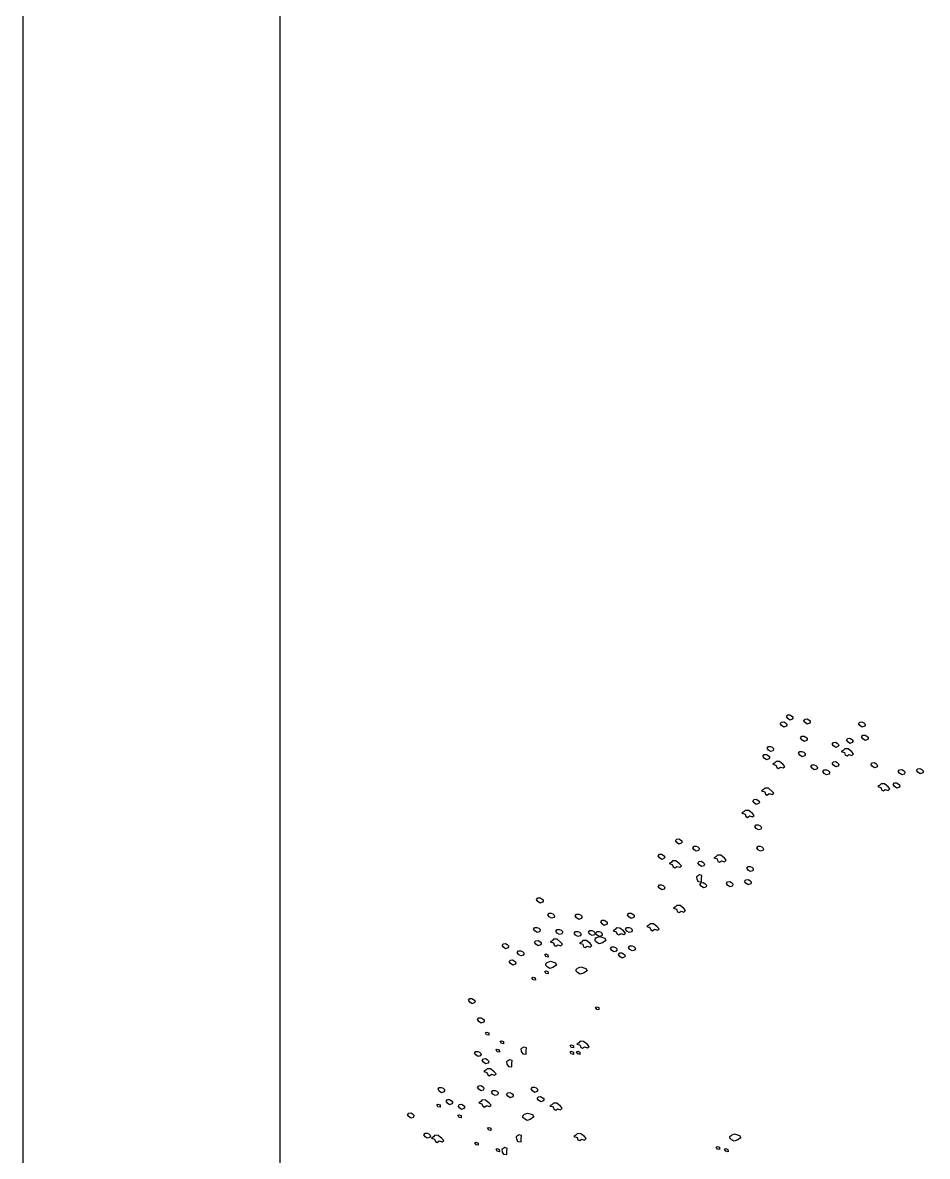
# Model space of a CAD drawing. Header units: millimetres. Extents: x 462666 to 1244237, y 2328025 to 3795663.
# Drawn here: x 1063301 to 1067525, y 2714242 to 2719534 of the extents above; entities that cross this region are included whole.
import ezdxf

# ---------------------------------------------------------------- set-up
doc = ezdxf.new("R2010")
doc.units = ezdxf.units.MM
for name, color, linetype in [('arbre', 250, 'Continuous'), ('MUR_POH', 64, 'Continuous'), ('PLO_LIN', 6, 'Continuous'), ('POP', 7, 'Continuous'), ('RAM_100', 160, 'Continuous')]:
    doc.layers.add(name, color=color, linetype=linetype)

# ---------------------------------------------------------------- blocks, each defined once
blk = doc.blocks.new('Z_RAM_A_3_hp 1220')
at = {"layer": 'POP', "linetype": 'Continuous'}
blk.add_lwpolyline([(-288.5, -408), (-6.5, -408), (-6.5, -13), (-288.5, -13)], close=True, dxfattribs=at)
at = {"layer": 'RAM_100', "linetype": 'Continuous'}
for points in [[(-297, -420), (0, -420), (0, 0), (-297, 0)], [(-288.5, -13), (-288.5, -408), (-6.5, -408), (-6.5, -13)]]:
    blk.add_lwpolyline(points, close=True, dxfattribs=at)
blk = doc.blocks.new('STROM 2')
at = {"layer": 'arbre', "color": 252}
for points in [[(1052180.5, 2716282.6), (1052169.7, 2716278.6), (1052159.5, 2716286), (1052153.2, 2716295.1), (1052159.5, 2716302.4), (1052169.2, 2716303), (1052177.1, 2716299), (1052183.4, 2716293.4), (1052183.9, 2716287.7)], [(1052152, 2716249.3), (1052141.2, 2716245.4), (1052131, 2716252.7), (1052124.7, 2716261.8), (1052131, 2716269.2), (1052140.7, 2716269.8), (1052148.6, 2716265.8), (1052154.9, 2716260.1), (1052155.4, 2716254.4)], [(1052261.3, 2716263.6), (1052250.5, 2716259.6), (1052240.3, 2716267), (1052234, 2716276.1), (1052240.3, 2716283.4), (1052249.9, 2716284), (1052257.9, 2716280), (1052264.1, 2716274.4), (1052264.7, 2716268.7)], [(1052517.8, 2716249.3), (1052507, 2716245.4), (1052496.8, 2716252.7), (1052490.5, 2716261.8), (1052496.8, 2716269.2), (1052506.4, 2716269.8), (1052514.4, 2716265.8), (1052520.6, 2716260.1), (1052521.2, 2716254.4)], [(1052247, 2716182.8), (1052236.2, 2716178.9), (1052226, 2716186.3), (1052219.8, 2716195.3), (1052226, 2716202.7), (1052235.7, 2716203.3), (1052243.6, 2716199.3), (1052249.9, 2716193.6), (1052250.4, 2716188)], [(1052460.8, 2716173.3), (1052450, 2716169.4), (1052439.8, 2716176.8), (1052433.5, 2716185.8), (1052439.8, 2716193.2), (1052449.4, 2716193.8), (1052457.4, 2716189.8), (1052463.6, 2716184.1), (1052464.2, 2716178.5)], [(1052532.1, 2716187.6), (1052521.3, 2716183.6), (1052511, 2716191), (1052504.8, 2716200.1), (1052511, 2716207.5), (1052520.7, 2716208), (1052528.6, 2716204.1), (1052534.9, 2716198.4), (1052535.5, 2716192.7)], [(1052090.3, 2716135.4), (1052079.5, 2716131.4), (1052069.2, 2716138.8), (1052063, 2716147.9), (1052069.2, 2716155.2), (1052078.9, 2716155.8), (1052086.8, 2716151.8), (1052093.1, 2716146.1), (1052093.7, 2716140.5)], [(1052237.5, 2716111.6), (1052226.7, 2716107.6), (1052216.5, 2716115), (1052210.3, 2716124.1), (1052216.5, 2716131.5), (1052226.2, 2716132.1), (1052234.1, 2716128.1), (1052240.4, 2716122.4), (1052240.9, 2716116.7)], [(1052394.3, 2716154.4), (1052383.5, 2716150.4), (1052373.3, 2716157.8), (1052367, 2716166.8), (1052373.3, 2716174.2), (1052382.9, 2716174.8), (1052390.9, 2716170.8), (1052397.1, 2716165.1), (1052397.7, 2716159.5)], [(1052458.5, 2716130), (1052441.5, 2716143.7), (1052425.6, 2716144.2), (1052418.8, 2716136.8), (1052409.7, 2716131.2), (1052424.4, 2716126.6), (1052428.4, 2716115.3), (1052436.4, 2716111.3), (1052445.5, 2716118.1), (1052459.1, 2716113.6), (1052467.1, 2716120.4)], [(1052071.3, 2716097.4), (1052060.5, 2716093.4), (1052050.2, 2716100.8), (1052044, 2716109.9), (1052050.2, 2716117.2), (1052059.9, 2716117.8), (1052067.8, 2716113.8), (1052074.1, 2716108.2), (1052074.7, 2716102.5)], [(1052138.4, 2716071.2), (1052121.3, 2716084.9), (1052105.4, 2716085.4), (1052098.6, 2716078.1), (1052089.5, 2716072.4), (1052104.3, 2716067.8), (1052108.3, 2716056.5), (1052116.2, 2716052.5), (1052125.3, 2716059.3), (1052138.9, 2716054.8), (1052146.9, 2716061.6)], [(1052394.3, 2716064.1), (1052383.5, 2716060.2), (1052373.3, 2716067.5), (1052367, 2716076.6), (1052373.3, 2716084), (1052382.9, 2716084.6), (1052390.9, 2716080.6), (1052397.1, 2716074.9), (1052397.7, 2716069.2)], [(1052574.8, 2716059.4), (1052564, 2716055.4), (1052553.8, 2716062.8), (1052547.5, 2716071.9), (1052553.8, 2716079.3), (1052563.5, 2716079.8), (1052571.4, 2716075.9), (1052577.7, 2716070.2), (1052578.2, 2716064.5)], [(1052294.5, 2716049.9), (1052283.7, 2716045.9), (1052273.5, 2716053.3), (1052267.3, 2716062.4), (1052273.5, 2716069.8), (1052283.2, 2716070.3), (1052291.1, 2716066.4), (1052297.4, 2716060.7), (1052297.9, 2716055)], [(1052351.5, 2716026.1), (1052340.7, 2716022.2), (1052330.5, 2716029.5), (1052324.3, 2716038.6), (1052330.5, 2716046), (1052340.2, 2716046.6), (1052348.1, 2716042.6), (1052354.4, 2716036.9), (1052354.9, 2716031.3)], [(1052703.1, 2716026.7), (1052692.3, 2716022.7), (1052682.1, 2716030.1), (1052675.8, 2716039.2), (1052682.1, 2716046.6), (1052691.7, 2716047.2), (1052699.7, 2716043.2), (1052705.9, 2716037.5), (1052706.5, 2716031.8)], [(1052788.6, 2716031.5), (1052777.8, 2716027.5), (1052767.6, 2716034.9), (1052761.3, 2716044), (1052767.6, 2716051.3), (1052777.2, 2716051.9), (1052785.2, 2716047.9), (1052791.4, 2716042.3), (1052792, 2716036.6)], [(1052628.4, 2715966.7), (1052611.4, 2715980.4), (1052595.5, 2715980.9), (1052588.6, 2715973.6), (1052579.6, 2715967.9), (1052594.3, 2715963.3), (1052598.3, 2715952), (1052606.3, 2715948), (1052615.3, 2715954.8), (1052629, 2715950.3), (1052636.9, 2715957.1)], [(1052679.3, 2715965), (1052668.5, 2715961), (1052658.3, 2715968.4), (1052652.1, 2715977.5), (1052658.3, 2715984.9), (1052668, 2715985.4), (1052675.9, 2715981.4), (1052682.2, 2715975.8), (1052682.7, 2715970.1)], [(1052086.1, 2715947.2), (1052069.1, 2715960.8), (1052053.1, 2715961.4), (1052046.3, 2715954), (1052037.2, 2715948.3), (1052052, 2715943.7), (1052056, 2715932.4), (1052063.9, 2715928.4), (1052073, 2715935.2), (1052086.7, 2715930.7), (1052094.6, 2715937.5)], [(1052023.8, 2715888.4), (1052013, 2715884.5), (1052002.7, 2715891.8), (1051996.5, 2715900.9), (1052002.7, 2715908.3), (1052012.4, 2715908.9), (1052020.3, 2715904.9), (1052026.6, 2715899.2), (1052027.2, 2715893.5)], [(1051994.6, 2715842.7), (1051977.6, 2715856.3), (1051961.7, 2715856.9), (1051954.9, 2715849.5), (1051945.8, 2715843.8), (1051960.5, 2715839.2), (1051964.5, 2715827.9), (1051972.5, 2715823.9), (1051981.6, 2715830.7), (1051995.2, 2715826.2), (1052003.1, 2715833)], [(1052033.3, 2715769.7), (1052022.5, 2715765.7), (1052012.2, 2715773.1), (1052006, 2715782.2), (1052012.2, 2715789.6), (1052021.9, 2715790.2), (1052029.8, 2715786.2), (1052036.1, 2715780.5), (1052036.7, 2715774.8)], [(1051662.7, 2715703.2), (1051651.9, 2715699.3), (1051641.7, 2715706.6), (1051635.4, 2715715.7), (1051641.7, 2715723.1), (1051651.3, 2715723.7), (1051659.3, 2715719.7), (1051665.5, 2715714), (1051666.1, 2715708.3)], [(1051581.9, 2715632), (1051571.2, 2715628), (1051560.9, 2715635.4), (1051554.7, 2715644.5), (1051560.9, 2715651.9), (1051570.6, 2715652.5), (1051578.5, 2715648.5), (1051584.8, 2715642.8), (1051585.4, 2715637.1)], [(1051743.5, 2715670), (1051732.7, 2715666), (1051722.4, 2715673.4), (1051716.2, 2715682.5), (1051722.4, 2715689.9), (1051732.1, 2715690.4), (1051740.1, 2715686.5), (1051746.3, 2715680.8), (1051746.9, 2715675.1)], [(1052042.8, 2715670), (1052032, 2715666), (1052021.7, 2715673.4), (1052015.5, 2715682.5), (1052021.7, 2715689.9), (1052031.4, 2715690.4), (1052039.3, 2715686.5), (1052045.6, 2715680.8), (1052046.2, 2715675.1)], [(1051654.9, 2715607.5), (1051637.8, 2715621.2), (1051621.9, 2715621.7), (1051615.1, 2715614.3), (1051606, 2715608.7), (1051620.8, 2715604.1), (1051624.7, 2715592.8), (1051632.7, 2715588.8), (1051641.8, 2715595.6), (1051655.4, 2715591.1), (1051663.4, 2715597.9)], [(1051767.2, 2715598.8), (1051756.4, 2715594.8), (1051746.2, 2715602.2), (1051740, 2715611.3), (1051746.2, 2715618.6), (1051755.9, 2715619.2), (1051763.8, 2715615.2), (1051770.1, 2715609.6), (1051770.6, 2715603.9)], [(1051863.9, 2715633.7), (1051846.9, 2715647.3), (1051831, 2715647.9), (1051824.2, 2715640.5), (1051815.1, 2715634.8), (1051829.9, 2715630.2), (1051833.8, 2715618.9), (1051841.8, 2715614.9), (1051850.9, 2715621.7), (1051864.5, 2715617.2), (1051872.5, 2715624)], [(1051757.2, 2715523.3), (1051757.2, 2715538.6), (1051758.9, 2715552.2), (1051747, 2715555.6), (1051733.3, 2715547.1), (1051735, 2715535.2), (1051741.9, 2715525)], [(1051995.2, 2715575), (1051984.5, 2715571.1), (1051974.2, 2715578.4), (1051968, 2715587.5), (1051974.2, 2715594.9), (1051983.9, 2715595.5), (1051991.8, 2715591.5), (1051998.1, 2715585.8), (1051998.7, 2715580.1)], [(1051581.9, 2715489.6), (1051571.2, 2715485.6), (1051560.9, 2715493), (1051554.7, 2715502), (1051560.9, 2715509.4), (1051570.6, 2715510), (1051578.5, 2715506), (1051584.8, 2715500.3), (1051585.4, 2715494.7)], [(1051776.7, 2715499), (1051765.9, 2715495.1), (1051755.7, 2715502.5), (1051749.5, 2715511.5), (1051755.7, 2715518.9), (1051765.4, 2715519.5), (1051773.3, 2715515.5), (1051779.6, 2715509.8), (1051780.1, 2715504.2)], [(1051900.2, 2715503.8), (1051889.4, 2715499.8), (1051879.2, 2715507.2), (1051873, 2715516.3), (1051879.2, 2715523.7), (1051888.9, 2715524.2), (1051896.8, 2715520.3), (1051903.1, 2715514.6), (1051903.6, 2715508.9)], [(1051985.7, 2715513.3), (1051975, 2715509.3), (1051964.7, 2715516.7), (1051958.5, 2715525.8), (1051964.7, 2715533.2), (1051974.4, 2715533.7), (1051982.3, 2715529.8), (1051988.6, 2715524.1), (1051989.2, 2715518.4)], [(1051014.6, 2715428.2), (1051003.8, 2715424.2), (1050993.6, 2715431.6), (1050987.4, 2715440.7), (1050993.6, 2715448.1), (1051003.3, 2715448.6), (1051011.2, 2715444.7), (1051017.5, 2715439), (1051018, 2715433.3)], [(1051674.5, 2715398.5), (1051657.4, 2715412.2), (1051641.5, 2715412.7), (1051634.7, 2715405.3), (1051625.6, 2715399.7), (1051640.4, 2715395.1), (1051644.3, 2715383.8), (1051652.3, 2715379.8), (1051661.4, 2715386.6), (1051675, 2715382.1), (1051683, 2715388.9)], [(1051066.9, 2715357), (1051056.1, 2715353), (1051045.9, 2715360.4), (1051039.6, 2715369.5), (1051045.9, 2715376.8), (1051055.5, 2715377.4), (1051063.5, 2715373.4), (1051069.7, 2715367.8), (1051070.3, 2715362.1)], [(1051195.2, 2715352.2), (1051184.4, 2715348.2), (1051174.1, 2715355.6), (1051167.9, 2715364.7), (1051174.1, 2715372.1), (1051183.8, 2715372.7), (1051191.8, 2715368.7), (1051198, 2715363), (1051198.6, 2715357.3)], [(1051313.9, 2715323.7), (1051303.1, 2715319.8), (1051292.9, 2715327.1), (1051286.7, 2715336.2), (1051292.9, 2715343.6), (1051302.6, 2715344.2), (1051310.5, 2715340.2), (1051316.8, 2715334.5), (1051317.3, 2715328.8)], [(1051439.4, 2715356.6), (1051428.6, 2715352.6), (1051418.4, 2715360), (1051412.2, 2715369.1), (1051418.4, 2715376.5), (1051428.1, 2715377), (1051436, 2715373.1), (1051442.3, 2715367.4), (1051442.8, 2715361.7)], [(1051000.4, 2715290.5), (1050989.6, 2715286.5), (1050979.4, 2715293.9), (1050973.1, 2715303), (1050979.4, 2715310.4), (1050989, 2715310.9), (1050997, 2715307), (1051003.2, 2715301.3), (1051003.8, 2715295.6)], [(1051104.9, 2715281), (1051094.1, 2715277), (1051083.9, 2715284.4), (1051077.6, 2715293.5), (1051083.9, 2715300.9), (1051093.5, 2715301.4), (1051101.5, 2715297.5), (1051107.7, 2715291.8), (1051108.3, 2715286.1)], [(1051190.4, 2715271.5), (1051179.6, 2715267.5), (1051169.4, 2715274.9), (1051163.1, 2715284), (1051169.4, 2715291.4), (1051179, 2715291.9), (1051187, 2715288), (1051193.3, 2715282.3), (1051193.8, 2715276.6)], [(1051256.9, 2715276.2), (1051246.1, 2715272.3), (1051235.9, 2715279.7), (1051229.6, 2715288.7), (1051235.9, 2715296.1), (1051245.6, 2715296.7), (1051253.5, 2715292.7), (1051259.8, 2715287), (1051260.3, 2715281.4)], [(1051290.2, 2715271.5), (1051279.4, 2715267.5), (1051269.2, 2715274.9), (1051262.9, 2715284), (1051269.2, 2715291.4), (1051278.8, 2715291.9), (1051286.8, 2715288), (1051293, 2715282.3), (1051293.6, 2715276.6)], [(1051393.5, 2715294), (1051376.5, 2715307.7), (1051360.5, 2715308.2), (1051353.7, 2715300.8), (1051344.6, 2715295.2), (1051359.4, 2715290.6), (1051363.4, 2715279.3), (1051371.3, 2715275.3), (1051380.4, 2715282.1), (1051394.1, 2715277.6), (1051402, 2715284.4)], [(1051429.9, 2715290.1), (1051419.1, 2715286.1), (1051408.9, 2715293.5), (1051402.7, 2715302.6), (1051408.9, 2715310), (1051418.6, 2715310.6), (1051426.5, 2715306.6), (1051432.8, 2715300.9), (1051433.3, 2715295.2)], [(1051550.3, 2715313.6), (1051533.3, 2715327.3), (1051517.4, 2715327.8), (1051510.5, 2715320.4), (1051501.5, 2715314.8), (1051516.2, 2715310.2), (1051520.2, 2715298.9), (1051528.2, 2715294.9), (1051537.2, 2715301.7), (1051550.9, 2715297.2), (1051558.8, 2715304)], [(1050853.1, 2715214.5), (1050842.3, 2715210.5), (1050832.1, 2715217.9), (1050825.9, 2715227), (1050832.1, 2715234.4), (1050841.8, 2715235), (1050849.7, 2715231), (1050856, 2715225.3), (1050856.5, 2715219.6)], [(1051005.1, 2715228.8), (1050994.3, 2715224.8), (1050984.1, 2715232.2), (1050977.9, 2715241.3), (1050984.1, 2715248.6), (1050993.8, 2715249.2), (1051001.7, 2715245.2), (1051008, 2715239.5), (1051008.5, 2715233.9)], [(1051099.5, 2715241.8), (1051082.4, 2715255.4), (1051066.5, 2715256), (1051059.7, 2715248.6), (1051050.6, 2715242.9), (1051065.4, 2715238.4), (1051069.4, 2715227), (1051077.3, 2715223), (1051086.4, 2715229.9), (1051100, 2715225.3), (1051108, 2715232.1)], [(1051236.7, 2715235.2), (1051219.6, 2715248.9), (1051203.7, 2715249.4), (1051196.9, 2715242.1), (1051187.8, 2715236.4), (1051202.6, 2715231.8), (1051206.6, 2715220.5), (1051214.5, 2715216.5), (1051223.6, 2715223.3), (1051237.3, 2715218.8), (1051245.2, 2715225.6)], [(1051294.1, 2715238.3), (1051279.9, 2715233.7), (1051266.8, 2715241.1), (1051260, 2715247.4), (1051260, 2715255.3), (1051267.4, 2715262.7), (1051282.1, 2715267.8), (1051305.4, 2715260.4), (1051311.1, 2715250.2)], [(1050924.4, 2715181.3), (1050913.6, 2715177.3), (1050903.4, 2715184.7), (1050897.1, 2715193.8), (1050903.4, 2715201.1), (1050913, 2715201.7), (1050921, 2715197.7), (1050927.2, 2715192.1), (1050927.8, 2715186.4)], [(1051040.8, 2715172.4), (1051030.6, 2715174.1), (1051024.9, 2715184.3), (1051030.6, 2715186.6), (1051040.3, 2715183.2)], [(1051358.7, 2715199.9), (1051347.9, 2715195.9), (1051337.7, 2715203.3), (1051331.4, 2715212.4), (1051337.7, 2715219.8), (1051347.3, 2715220.3), (1051355.3, 2715216.4), (1051361.5, 2715210.7), (1051362.1, 2715205)], [(1051396.7, 2715171.4), (1051385.9, 2715167.4), (1051375.7, 2715174.8), (1051369.4, 2715183.9), (1051375.7, 2715191.3), (1051385.3, 2715191.8), (1051393.3, 2715187.9), (1051399.5, 2715182.2), (1051400.1, 2715176.5)], [(1051444.2, 2715204.6), (1051433.4, 2715200.7), (1051423.2, 2715208), (1051416.9, 2715217.1), (1051423.2, 2715224.5), (1051432.8, 2715225.1), (1051440.8, 2715221.1), (1051447, 2715215.4), (1051447.6, 2715209.7)], [(1050886.4, 2715138.5), (1050875.6, 2715134.6), (1050865.4, 2715141.9), (1050859.1, 2715151), (1050865.4, 2715158.4), (1050875, 2715159), (1050883, 2715155), (1050889.2, 2715149.3), (1050889.8, 2715143.6)], [(1051063.6, 2715123.1), (1051049.4, 2715118.5), (1051036.3, 2715125.9), (1051029.5, 2715132.2), (1051029.5, 2715140.1), (1051036.9, 2715147.5), (1051051.7, 2715152.6), (1051075, 2715145.2), (1051080.6, 2715135)], [(1051205.4, 2715096.5), (1051191.2, 2715092), (1051178.1, 2715099.3), (1051171.3, 2715105.6), (1051171.3, 2715113.5), (1051178.7, 2715120.9), (1051193.5, 2715126), (1051216.8, 2715118.7), (1051222.5, 2715108.4)], [(1050981.5, 2715063.7), (1050971.3, 2715065.4), (1050965.6, 2715075.6), (1050971.3, 2715077.9), (1050981, 2715074.5)], [(1051040.8, 2715093.4), (1051030.6, 2715095.1), (1051024.9, 2715105.3), (1051030.6, 2715107.6), (1051040.3, 2715104.1)], [(1050696.4, 2714958.1), (1050685.6, 2714954.1), (1050675.3, 2714961.5), (1050669.1, 2714970.6), (1050675.3, 2714978), (1050685, 2714978.5), (1050692.9, 2714974.6), (1050699.2, 2714968.9), (1050699.8, 2714963.2)], [(1051278, 2714925.4), (1051267.8, 2714927.1), (1051262.1, 2714937.3), (1051267.8, 2714939.6), (1051277.5, 2714936.2)], [(1050739.1, 2714867.9), (1050728.3, 2714863.9), (1050718.1, 2714871.3), (1050711.8, 2714880.4), (1050718.1, 2714887.7), (1050727.7, 2714888.3), (1050735.7, 2714884.3), (1050741.9, 2714878.7), (1050742.5, 2714873)], [(1050764.1, 2714806.9), (1050753.9, 2714808.6), (1050748.2, 2714818.8), (1050753.9, 2714821.1), (1050763.5, 2714817.7)], [(1050833.3, 2714767.4), (1050823.1, 2714769.1), (1050817.4, 2714779.3), (1050823.1, 2714781.6), (1050832.7, 2714778.1)], [(1051159.4, 2714747.6), (1051149.2, 2714749.3), (1051143.5, 2714759.5), (1051149.2, 2714761.8), (1051158.9, 2714758.4)], [(1051223.6, 2714765), (1051206.6, 2714778.6), (1051190.7, 2714779.2), (1051183.8, 2714771.8), (1051174.8, 2714766.1), (1051189.5, 2714761.6), (1051193.5, 2714750.2), (1051201.5, 2714746.3), (1051210.5, 2714753.1), (1051224.2, 2714748.5), (1051232.1, 2714755.3)], [(1050724.4, 2714711.5), (1050713.6, 2714707.5), (1050703.4, 2714714.9), (1050697.1, 2714723.9), (1050703.4, 2714731.3), (1050713, 2714731.9), (1050721, 2714727.9), (1050727.2, 2714722.2), (1050727.8, 2714716.6)], [(1050813.5, 2714727.8), (1050803.3, 2714729.5), (1050797.6, 2714739.8), (1050803.3, 2714742), (1050813, 2714738.6)], [(1050937.9, 2714719.2), (1050937.9, 2714734.5), (1050939.6, 2714748.1), (1050927.6, 2714751.5), (1050914, 2714743), (1050915.7, 2714731.1), (1050922.5, 2714720.9)], [(1051159.4, 2714718), (1051149.2, 2714719.7), (1051143.5, 2714729.9), (1051149.2, 2714732.2), (1051158.9, 2714728.8)], [(1051189.1, 2714718), (1051178.9, 2714719.7), (1051173.2, 2714729.9), (1051178.9, 2714732.2), (1051188.5, 2714728.8)], [(1050760.1, 2714677.4), (1050749.3, 2714673.4), (1050739.1, 2714680.8), (1050732.9, 2714689.9), (1050739.1, 2714697.3), (1050748.8, 2714697.8), (1050756.7, 2714693.9), (1050763, 2714688.2), (1050763.5, 2714682.5)], [(1050789.5, 2714636.6), (1050772.5, 2714650.3), (1050756.6, 2714650.8), (1050749.8, 2714643.5), (1050740.7, 2714637.8), (1050755.4, 2714633.2), (1050759.4, 2714621.9), (1050767.4, 2714617.9), (1050776.5, 2714624.7), (1050790.1, 2714620.2), (1050798.1, 2714627)], [(1050870.8, 2714659.6), (1050870.8, 2714674.9), (1050872.5, 2714688.5), (1050860.6, 2714691.9), (1050847, 2714683.4), (1050848.7, 2714671.5), (1050855.5, 2714661.3)], [(1050554, 2714542.9), (1050543.2, 2714538.9), (1050533, 2714546.3), (1050526.8, 2714555.4), (1050533, 2714562.8), (1050542.7, 2714563.3), (1050550.6, 2714559.4), (1050556.9, 2714553.7), (1050557.4, 2714548)], [(1050738, 2714551.4), (1050727.2, 2714547.4), (1050717, 2714554.8), (1050710.7, 2714563.9), (1050717, 2714571.3), (1050726.6, 2714571.9), (1050734.6, 2714567.9), (1050740.8, 2714562.2), (1050741.4, 2714556.5)], [(1050804.4, 2714529.3), (1050793.6, 2714525.3), (1050783.4, 2714532.7), (1050777.2, 2714541.8), (1050783.4, 2714549.1), (1050793.1, 2714549.7), (1050801, 2714545.7), (1050807.3, 2714540.1), (1050807.8, 2714534.4)], [(1050988.4, 2714544.6), (1050977.6, 2714540.6), (1050967.4, 2714548), (1050961.1, 2714557.1), (1050967.4, 2714564.5), (1050977, 2714565), (1050985, 2714561.1), (1050991.2, 2714555.4), (1050991.8, 2714549.7)], [(1050591.5, 2714486.7), (1050580.7, 2714482.7), (1050570.5, 2714490.1), (1050564.2, 2714499.2), (1050570.5, 2714506.6), (1050580.1, 2714507.1), (1050588.1, 2714503.2), (1050594.3, 2714497.5), (1050594.9, 2714491.8)], [(1050766.2, 2714490.7), (1050749.2, 2714504.3), (1050733.3, 2714504.9), (1050726.5, 2714497.5), (1050717.4, 2714491.8), (1050732.2, 2714487.3), (1050736.1, 2714475.9), (1050744.1, 2714471.9), (1050753.2, 2714478.8), (1050766.8, 2714474.2), (1050774.8, 2714481)], [(1050874.3, 2714519.1), (1050863.5, 2714515.1), (1050853.2, 2714522.5), (1050847, 2714531.5), (1050853.2, 2714538.9), (1050862.9, 2714539.5), (1050870.9, 2714535.5), (1050877.1, 2714529.8), (1050877.7, 2714524.2)], [(1051017.3, 2714500.3), (1051006.6, 2714496.4), (1050996.3, 2714503.7), (1050990.1, 2714512.8), (1050996.3, 2714520.2), (1051006, 2714520.8), (1051013.9, 2714516.8), (1051020.2, 2714511.1), (1051020.8, 2714505.4)], [(1051098.6, 2714475.9), (1051081.5, 2714489.6), (1051065.6, 2714490.1), (1051058.8, 2714482.7), (1051049.7, 2714477.1), (1051064.5, 2714472.5), (1051068.5, 2714461.2), (1051076.4, 2714457.2), (1051085.5, 2714464), (1051099.1, 2714459.5), (1051107.1, 2714466.3)], [(1050411, 2714423.7), (1050400.2, 2714419.7), (1050389.9, 2714427.1), (1050383.7, 2714436.2), (1050389.9, 2714443.6), (1050399.6, 2714444.2), (1050407.5, 2714440.2), (1050413.8, 2714434.5), (1050414.4, 2714428.8)], [(1050536.8, 2714471), (1050526.6, 2714472.7), (1050520.9, 2714482.9), (1050526.6, 2714485.2), (1050536.2, 2714481.8)], [(1050635.6, 2714421.6), (1050625.4, 2714423.3), (1050619.7, 2714433.5), (1050625.4, 2714435.8), (1050635.1, 2714432.4)], [(1050647.7, 2714464.6), (1050636.9, 2714460.6), (1050626.7, 2714468), (1050620.5, 2714477.1), (1050626.7, 2714484.4), (1050636.4, 2714485), (1050644.3, 2714481), (1050650.6, 2714475.4), (1050651.1, 2714469.7)], [(1050957.2, 2714414.3), (1050943, 2714409.7), (1050930, 2714417.1), (1050923.1, 2714423.4), (1050923.1, 2714431.3), (1050930.5, 2714438.7), (1050945.3, 2714443.8), (1050968.6, 2714436.4), (1050974.3, 2714426.2)], [(1050487.6, 2714330.1), (1050476.8, 2714326.1), (1050466.6, 2714333.5), (1050460.3, 2714342.6), (1050466.6, 2714349.9), (1050476.2, 2714350.5), (1050484.2, 2714346.5), (1050490.4, 2714340.9), (1050491, 2714335.2)], [(1050545.2, 2714325.7), (1050528.2, 2714339.3), (1050512.3, 2714339.9), (1050505.5, 2714332.5), (1050496.4, 2714326.8), (1050511.1, 2714322.2), (1050515.1, 2714310.9), (1050523.1, 2714306.9), (1050532.2, 2714313.7), (1050545.8, 2714309.2), (1050553.8, 2714316)], [(1050774, 2714362.3), (1050763.8, 2714364), (1050758.1, 2714374.2), (1050763.8, 2714376.5), (1050773.4, 2714373.1)], [(1050915.5, 2714309.7), (1050915.5, 2714325), (1050917.2, 2714338.6), (1050905.3, 2714342), (1050891.7, 2714333.5), (1050893.4, 2714321.6), (1050900.2, 2714311.4)], [(1051210.5, 2714333.9), (1051193.5, 2714347.6), (1051177.6, 2714348.1), (1051170.8, 2714340.7), (1051161.7, 2714335.1), (1051176.5, 2714330.5), (1051180.4, 2714319.2), (1051188.4, 2714315.2), (1051197.5, 2714322), (1051211.1, 2714317.5), (1051219.1, 2714324.3)], [(1051923.4, 2714316.8), (1051909.2, 2714312.3), (1051896.1, 2714319.7), (1051889.3, 2714325.9), (1051889.3, 2714333.8), (1051896.7, 2714341.2), (1051911.5, 2714346.3), (1051934.7, 2714339), (1051940.4, 2714328.7)], [(1050714.7, 2714293.2), (1050704.5, 2714294.9), (1050698.8, 2714305.1), (1050704.5, 2714307.4), (1050714.1, 2714304)], [(1050813.5, 2714263.5), (1050803.3, 2714265.2), (1050797.6, 2714275.5), (1050803.3, 2714277.7), (1050813, 2714274.3)], [(1050848.5, 2714250.1), (1050848.5, 2714265.4), (1050850.2, 2714279), (1050838.3, 2714282.4), (1050824.6, 2714273.9), (1050826.3, 2714262), (1050833.1, 2714251.8)], [(1051841.4, 2714273.4), (1051831.1, 2714275.1), (1051825.4, 2714285.3), (1051831.1, 2714287.6), (1051840.8, 2714284.2)], [(1051880.9, 2714263.5), (1051870.7, 2714265.2), (1051865, 2714275.5), (1051870.7, 2714277.7), (1051880.3, 2714274.3)]]:
    blk.add_lwpolyline(points, close=True, dxfattribs=at)

msp = doc.modelspace()

# ---------------------------------------------------------------- block references
at = {"layer": 'MUR_POH', "ltscale": 0.3, "xscale": 100, "yscale": 100, "zscale": 100, "rotation": 270.0000000000635}
msp.add_blockref('Z_RAM_A_3_hp 1220', (1105300.8, 2704687.4), dxfattribs=at)
at = {"layer": 'PLO_LIN', "color": 1}
msp.add_blockref('STROM 2', (14713.1, 0), dxfattribs=at)

doc.saveas('drawing.dxf')
